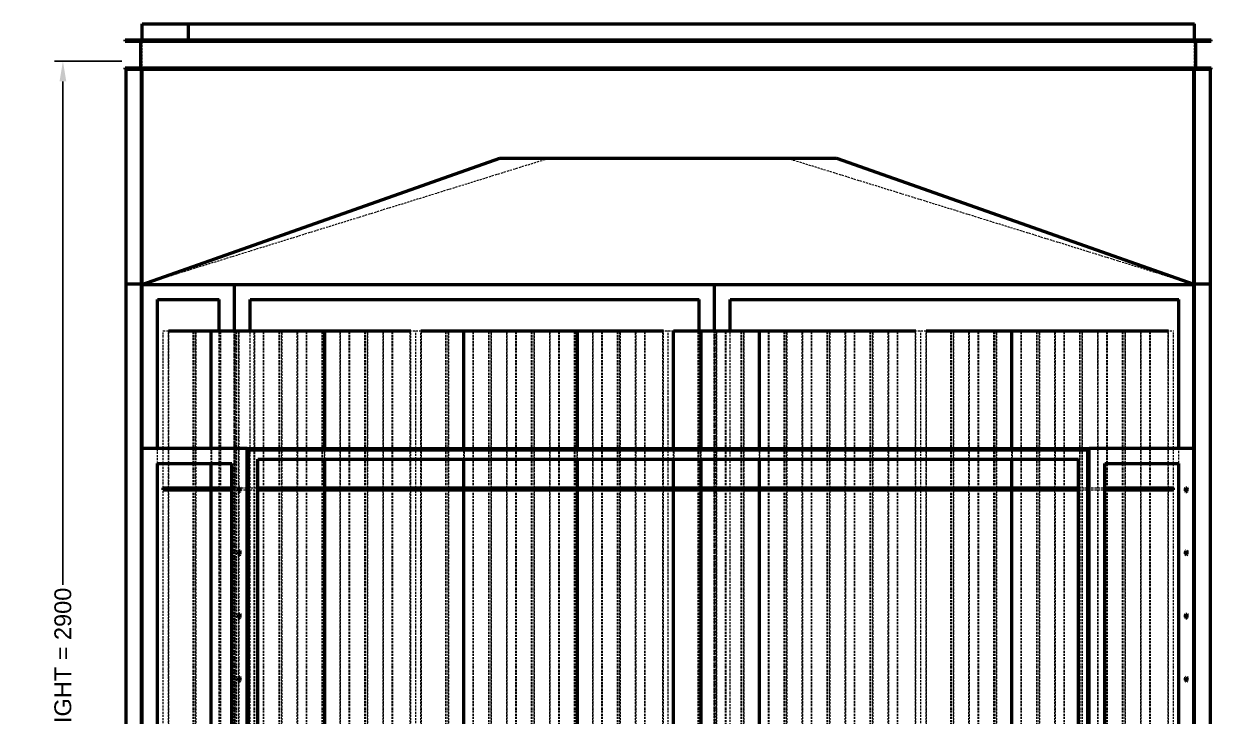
# Model space of a CAD drawing. Header units: millimetres. Extents: x 909 to 14018, y 345 to 10005.
# Drawn here: x 909 to 3730, y 8233 to 9878 of the extents above; entities that cross this region are included whole.
import ezdxf

# ---------------------------------------------------------------- set-up
doc = ezdxf.new("R2010")
doc.units = ezdxf.units.MM
doc.linetypes.add('Hidden', pattern=[15, 5, -3, 5, -2])
for name, color, linetype, lineweight in [('Default', 7, 'Continuous', 50), ('Edges', 7, 'Hidden', 15), ('HiddenEdges', 2, 'Hidden', 15), ('HiddenSilhouettes', 2, 'Hidden', 15), ('HiddenWires', 7, 'Hidden', 15), ('Silhouettes', 7, 'Continuous', 50), ('Wires', 7, 'Hidden', 15)]:
    doc.layers.add(name, color=color, linetype=linetype, lineweight=lineweight)
doc.layers.add('Dimension', color=7, linetype='Continuous', lineweight=50, true_color=0x6495ed)
doc.styles.add('Default', font='arial.ttf')
doc.dimstyles.get("Standard").update_dxf_attribs({"dimtxt": 0.18, "dimasz": 0.18, "dimexe": 0.18, "dimexo": 0.0625, "dimgap": 0.09, "dimtad": 0, "dimtih": 1, "dimtoh": 1, "dimdec": 4, "dimzin": 0, "dimdsep": 46, "dimtxsty": 'Standard', "dimcen": 0.09, "dimadec": 0, "dimazin": 0, "dimtfac": 1, "dimtdec": 4, "dimtofl": 0, "dimtmove": 0, "dimatfit": 3, "dimfxl": 1, "dimtolj": 1, "dimtzin": 0, "dimarcsym": 0})

# ---------------------------------------------------------------- blocks, each defined once
blk = doc.blocks.new('Left')
at = {"layer": 'Edges'}
blk.add_lwpolyline([(282.8, 1219.8), (1248.8, 920.2)], dxfattribs=at)
for points in [[(-1250, 919.8, 0), (-282.8, 1219.8, 0)], [(-1187.5, 531, 0), (-1187.5, 809.8, 0)], [(-1121.5, 531, 0), (-1121.5, 809.8, 0)], [(-1019.5, 531, 0), (-1019.5, 809.8, 0)], [(-983.5, 529.8, 0), (-983.5, 809.8, 0)], [(-917.5, 529.8, 0), (-917.5, 809.8, 0)], [(-881.5, 529.8, 0), (-881.5, 809.8, 0)], [(-779.5, 529.8, 0), (-779.5, 809.8, 0)], [(-713.5, 529.8, 0), (-713.5, 809.8, 0)], [(-677.5, 529.8, 0), (-677.5, 809.8, 0)], [(-611.5, 529.8, 0), (-611.5, 809.8, 0)], [(-587.5, 529.8, 0), (-587.5, 809.8, 0)], [(-521.5, 529.8, 0), (-521.5, 809.8, 0)], [(-419.5, 529.8, 0), (-419.5, 809.8, 0)], [(-383.5, 529.8, 0), (-383.5, 809.8, 0)], [(-317.5, 529.8, 0), (-317.5, 809.8, 0)], [(-281.5, 529.8, 0), (-281.5, 809.8, 0)], [(-179.5, 529.8, 0), (-179.5, 809.8, 0)], [(-113.5, 529.8, 0), (-113.5, 809.8, 0)], [(-77.5, 529.8, 0), (-77.5, 809.8, 0)], [(-11.5, 529.8, 0), (-11.5, 809.8, 0)], [(114.5, 529.8, 0), (114.5, 809.8, 0)], [(180.5, 529.8, 0), (180.5, 809.8, 0)], [(282.5, 529.8, 0), (282.5, 809.8, 0)], [(318.5, 529.8, 0), (318.5, 809.8, 0)], [(384.5, 529.8, 0), (384.5, 809.8, 0)], [(420.5, 529.8, 0), (420.5, 809.8, 0)], [(486.5, 529.8, 0), (486.5, 809.8, 0)], [(522.5, 529.8, 0), (522.5, 809.8, 0)], [(588.5, 529.8, 0), (588.5, 809.8, 0)], [(612.5, 529.8, 0), (612.5, 809.8, 0)], [(678.5, 529.8, 0), (678.5, 809.8, 0)], [(714.5, 529.8, 0), (714.5, 809.8, 0)], [(780.5, 529.8, 0), (780.5, 809.8, 0)], [(882.5, 529.8, 0), (882.5, 809.8, 0)], [(918.5, 529.8, 0), (918.5, 809.8, 0)], [(984.5, 529.8, 0), (984.5, 809.8, 0)], [(1020.5, 531, 0), (1020.5, 809.8, 0)], [(1086.5, 531, 0), (1086.5, 809.8, 0)], [(1122.5, 531, 0), (1122.5, 809.8, 0)], [(1188.5, 531, 0), (1188.5, 809.8, 0)], [(-1187.5, 436.8, 0), (-1187.5, 494.2, 0)], [(-1121.5, 436.8, 0), (-1121.5, 494.2, 0)], [(-917.5, 436.8, 0), (-917.5, 504.8, 0)], [(-881.5, 436.8, 0), (-881.5, 504.8, 0)], [(-779.5, 436.8, 0), (-779.5, 504.8, 0)], [(-713.5, 436.8, 0), (-713.5, 504.8, 0)], [(-677.5, 436.8, 0), (-677.5, 504.8, 0)], [(-611.5, 436.8, 0), (-611.5, 504.8, 0)], [(-587.5, 436.8, 0), (-587.5, 504.8, 0)], [(-521.5, 436.8, 0), (-521.5, 504.8, 0)], [(-419.5, 436.8, 0), (-419.5, 504.8, 0)], [(-383.5, 436.8, 0), (-383.5, 504.8, 0)], [(-317.5, 436.8, 0), (-317.5, 504.8, 0)], [(-281.5, 436.8, 0), (-281.5, 504.8, 0)], [(-179.5, 436.8, 0), (-179.5, 504.8, 0)], [(-113.5, 436.8, 0), (-113.5, 504.8, 0)], [(-77.5, 436.8, 0), (-77.5, 504.8, 0)], [(-11.5, 436.8, 0), (-11.5, 504.8, 0)], [(114.5, 436.8, 0), (114.5, 504.8, 0)], [(180.5, 436.8, 0), (180.5, 504.8, 0)], [(282.5, 436.8, 0), (282.5, 504.8, 0)], [(318.5, 436.8, 0), (318.5, 504.8, 0)], [(384.5, 436.8, 0), (384.5, 504.8, 0)], [(420.5, 436.8, 0), (420.5, 504.8, 0)], [(486.5, 436.8, 0), (486.5, 504.8, 0)], [(522.5, 436.8, 0), (522.5, 504.8, 0)], [(588.5, 436.8, 0), (588.5, 504.8, 0)], [(612.5, 436.8, 0), (612.5, 504.8, 0)], [(678.5, 436.8, 0), (678.5, 504.8, 0)], [(714.5, 436.8, 0), (714.5, 504.8, 0)], [(780.5, 436.8, 0), (780.5, 504.8, 0)], [(882.5, 436.8, 0), (882.5, 504.8, 0)], [(918.5, 436.8, 0), (918.5, 504.8, 0)], [(1086.5, 436.8, 0), (1086.5, 494.2, 0)], [(1122.5, 436.8, 0), (1122.5, 494.2, 0)], [(1188.5, 436.8, 0), (1188.5, 494.2, 0)], [(-1187.5, -175.2, 0), (-1187.5, 431.8, 0)], [(-1121.5, -175.2, 0), (-1121.5, 431.8, 0)], [(-1019.5, 427.9, 0), (-1019.5, 431.8, 0)], [(-917.5, -175.2, 0), (-917.5, 431.8, 0)], [(-881.5, -175.2, 0), (-881.5, 431.8, 0)], [(-779.5, -175.2, 0), (-779.5, 431.8, 0)], [(-713.5, -175.2, 0), (-713.5, 431.8, 0)], [(-677.5, -175.2, 0), (-677.5, 431.8, 0)], [(-611.5, -175.2, 0), (-611.5, 431.8, 0)], [(-587.5, -175.2, 0), (-587.5, 431.8, 0)], [(-521.5, -175.2, 0), (-521.5, 431.8, 0)], [(-419.5, -175.2, 0), (-419.5, 431.8, 0)], [(-383.5, -175.2, 0), (-383.5, 431.8, 0)], [(-317.5, -175.2, 0), (-317.5, 431.8, 0)], [(-281.5, -175.2, 0), (-281.5, 431.8, 0)], [(-179.5, -175.2, 0), (-179.5, 431.8, 0)], [(-113.5, -175.2, 0), (-113.5, 431.8, 0)], [(-77.5, -175.2, 0), (-77.5, 431.8, 0)], [(-11.5, -175.2, 0), (-11.5, 431.8, 0)], [(114.5, -175.2, 0), (114.5, 431.8, 0)], [(180.5, -175.2, 0), (180.5, 431.8, 0)], [(282.5, -175.2, 0), (282.5, 431.8, 0)], [(318.5, -175.2, 0), (318.5, 431.8, 0)], [(384.5, -175.2, 0), (384.5, 431.8, 0)], [(420.5, -175.2, 0), (420.5, 431.8, 0)], [(486.5, -175.2, 0), (486.5, 431.8, 0)], [(522.5, -175.2, 0), (522.5, 431.8, 0)], [(588.5, -175.2, 0), (588.5, 431.8, 0)], [(612.5, -175.2, 0), (612.5, 431.8, 0)], [(678.5, -175.2, 0), (678.5, 431.8, 0)], [(714.5, -175.2, 0), (714.5, 431.8, 0)], [(780.5, -175.2, 0), (780.5, 431.8, 0)], [(882.5, -175.2, 0), (882.5, 431.8, 0)], [(918.5, -175.2, 0), (918.5, 431.8, 0)], [(1086.5, -175.2, 0), (1086.5, 431.8, 0)], [(1122.5, -175.2, 0), (1122.5, 431.8, 0)], [(1188.5, -175.2, 0), (1188.5, 431.8, 0)], [(-1019.5, 277.9, 0), (-1019.5, 286.7, 0)], [(-1019.5, 127.9, 0), (-1019.5, 136.7, 0)], [(-1019.5, -22.1, 0), (-1019.5, -13.3, 0)]]:
    blk.add_polyline3d(points, dxfattribs=at)
for points in [[(-1128.5, 809.8, 0)], [(-1127.3, 809.8, 0)], [(-1122.7, 809.8, 0)], [(-1063.7, 809.8, 0)], [(-1062.5, 809.8, 0)], [(-1026.5, 809.8, 0)], [(-1025.3, 809.8, 0)], [(-961.7, 809.8, 0)], [(-960.5, 809.8, 0)], [(-924.5, 809.8, 0)], [(-859.7, 809.8, 0)], [(-858.5, 809.8, 0)], [(-822.5, 809.8, 0)], [(-821.3, 809.8, 0)], [(-757.7, 809.8, 0)], [(-756.5, 809.8, 0)], [(-719.3, 809.8, 0)], [(-655.7, 809.8, 0)], [(-654.5, 809.8, 0)], [(-528.5, 809.8, 0)], [(-527.3, 809.8, 0)], [(-522.7, 809.8, 0)], [(-462.5, 809.8, 0)], [(-426.5, 809.8, 0)], [(-425.3, 809.8, 0)], [(-361.7, 809.8, 0)], [(-324.5, 809.8, 0)], [(-259.7, 809.8, 0)], [(-258.5, 809.8, 0)], [(-222.5, 809.8, 0)], [(-221.3, 809.8, 0)], [(-157.7, 809.8, 0)], [(-156.5, 809.8, 0)], [(-119.3, 809.8, 0)], [(-55.7, 809.8, 0)], [(-54.5, 809.8, 0)], [(72.7, 809.8, 0)], [(136.3, 809.8, 0)], [(137.5, 809.8, 0)], [(173.5, 809.8, 0)], [(174.7, 809.8, 0)], [(238.3, 809.8, 0)], [(239.5, 809.8, 0)], [(275.5, 809.8, 0)], [(276.7, 809.8, 0)], [(340.3, 809.8, 0)], [(377.5, 809.8, 0)], [(442.3, 809.8, 0)], [(443.5, 809.8, 0)], [(479.5, 809.8, 0)], [(480.7, 809.8, 0)], [(544.3, 809.8, 0)], [(545.5, 809.8, 0)], [(587.3, 809.8, 0)], [(613.7, 809.8, 0)], [(672.7, 809.8, 0)], [(736.3, 809.8, 0)], [(737.5, 809.8, 0)], [(774.7, 809.8, 0)], [(838.3, 809.8, 0)], [(839.5, 809.8, 0)], [(875.5, 809.8, 0)], [(876.7, 809.8, 0)], [(940.3, 809.8, 0)], [(977.5, 809.8, 0)], [(1042.3, 809.8, 0)], [(1043.5, 809.8, 0)], [(1079.5, 809.8, 0)], [(1080.7, 809.8, 0)], [(1144.3, 809.8, 0)], [(1145.5, 809.8, 0)]]:
    blk.add_polyline3d(points, close=True, dxfattribs=at)
at = {"layer": 'HiddenEdges'}
blk.add_lwpolyline([(1248.8, 920.2), (1250, 919.8)], dxfattribs=at)
for points in [[(-1141.2, 1537.8, 0), (-1248.8, 1537.8, 0)], [(-1248.8, 1501, 0), (-1248.8, 1537.8, 0)], [(-1235, 1537.8, 0), (-1235, 1539, 0)], [(-1155, 1537.8, 0), (-1155, 1539, 0)], [(-1141.2, 1501, 0), (-1141.2, 1537.8, 0)], [(-1138.8, 1501, 0), (-1138.8, 1537.8, 0)], [(1248.8, 1537.8, 0), (-1138.8, 1537.8, 0)], [(-1125, 1537.8, 0), (-1125, 1539, 0)], [(1235, 1537.8, 0), (1235, 1539, 0)], [(1248.8, 1501, 0), (1248.8, 1537.8, 0)], [(-1250, 1431, 0), (-1250, 1501, 0)], [(1250, 1431, 0), (1250, 1501, 0)], [(-1286.8, 1416, 0), (-1288, 1416, 0)], [(-1250, 1429.8, 0), (-1286.8, 1429.8, 0)], [(-1286.8, 922.2, 0), (-1286.8, 1429.8, 0)], [(1286.8, 1429.8, 0), (1250, 1429.8, 0)], [(1286.8, 922.2, 0), (1286.8, 1429.8, 0)], [(1288, 1416, 0), (1286.8, 1416, 0)], [(-1286.8, 936, 0), (-1288, 936, 0)], [(1288, 936, 0), (1286.8, 936, 0)], [(-1286.8, 906, 0), (-1288, 906, 0)], [(-1250, 922.2, 0), (-1286.8, 922.2, 0)], [(-1286.8, -1467.8, 0), (-1286.8, 919.8, 0)], [(-1250, 919.8, 0), (-1286.8, 919.8, 0)], [(-1248.8, -1467.8, 0), (-1248.8, 919.8, 0)], [(-1031.2, -1467.8, 0), (-1031.2, 919.8, 0)], [(-1028.8, -1467.8, 0), (-1028.8, 919.8, 0)], [(108.8, -1467.8, 0), (108.8, 919.8, 0)], [(111.2, -1467.8, 0), (111.2, 919.8, 0)], [(1286.8, 922.2, 0), (1250, 922.2, 0)], [(1286.8, 919.8, 0), (1250, 919.8, 0)], [(1286.8, -1467.8, 0), (1286.8, 919.8, 0)], [(1288, 906, 0), (1286.8, 906, 0)], [(-1128.5, -330.2, 0), (-1128.5, 809.8, 0)], [(-1127.3, -330.2, 0), (-1127.3, 809.8, 0)], [(-1122.7, -330.2, 0), (-1122.7, 809.8, 0)], [(-1063.7, -330.2, 0), (-1063.7, 809.8, 0)], [(-1062.5, -330.2, 0), (-1062.5, 809.8, 0)], [(-1026.5, -330.2, 0), (-1026.5, 809.8, 0)], [(-1025.3, -330.2, 0), (-1025.3, 809.8, 0)], [(-961.7, -330.2, 0), (-961.7, 809.8, 0)], [(-960.5, -330.2, 0), (-960.5, 809.8, 0)], [(-924.5, -330.2, 0), (-924.5, 809.8, 0)], [(-859.7, -330.2, 0), (-859.7, 809.8, 0)], [(-858.5, -330.2, 0), (-858.5, 809.8, 0)], [(-822.5, -330.2, 0), (-822.5, 809.8, 0)], [(-821.3, -330.2, 0), (-821.3, 809.8, 0)], [(-757.7, -330.2, 0), (-757.7, 809.8, 0)], [(-756.5, -330.2, 0), (-756.5, 809.8, 0)], [(-719.3, -330.2, 0), (-719.3, 809.8, 0)], [(-655.7, -330.2, 0), (-655.7, 809.8, 0)], [(-654.5, -330.2, 0), (-654.5, 809.8, 0)], [(-528.5, -330.2, 0), (-528.5, 809.8, 0)], [(-527.3, -330.2, 0), (-527.3, 809.8, 0)], [(-522.7, -330.2, 0), (-522.7, 809.8, 0)], [(-462.5, -330.2, 0), (-462.5, 809.8, 0)], [(-426.5, -330.2, 0), (-426.5, 809.8, 0)], [(-425.3, -330.2, 0), (-425.3, 809.8, 0)], [(-361.7, -330.2, 0), (-361.7, 809.8, 0)], [(-324.5, -330.2, 0), (-324.5, 809.8, 0)], [(-259.7, -330.2, 0), (-259.7, 809.8, 0)], [(-258.5, -330.2, 0), (-258.5, 809.8, 0)], [(-222.5, -330.2, 0), (-222.5, 809.8, 0)], [(-221.3, -330.2, 0), (-221.3, 809.8, 0)], [(-157.7, -330.2, 0), (-157.7, 809.8, 0)], [(-156.5, -330.2, 0), (-156.5, 809.8, 0)], [(-119.3, -330.2, 0), (-119.3, 809.8, 0)], [(-55.7, -330.2, 0), (-55.7, 809.8, 0)], [(-54.5, -330.2, 0), (-54.5, 809.8, 0)], [(72.7, -330.2, 0), (72.7, 809.8, 0)], [(136.3, -330.2, 0), (136.3, 809.8, 0)], [(137.5, -330.2, 0), (137.5, 809.8, 0)], [(173.5, -330.2, 0), (173.5, 809.8, 0)], [(174.7, -330.2, 0), (174.7, 809.8, 0)], [(238.3, -330.2, 0), (238.3, 809.8, 0)], [(239.5, -330.2, 0), (239.5, 809.8, 0)], [(275.5, -330.2, 0), (275.5, 809.8, 0)], [(276.7, -330.2, 0), (276.7, 809.8, 0)], [(340.3, -330.2, 0), (340.3, 809.8, 0)], [(377.5, -330.2, 0), (377.5, 809.8, 0)], [(442.3, -330.2, 0), (442.3, 809.8, 0)], [(443.5, -330.2, 0), (443.5, 809.8, 0)], [(479.5, -330.2, 0), (479.5, 809.8, 0)], [(480.7, -330.2, 0), (480.7, 809.8, 0)], [(544.3, -330.2, 0), (544.3, 809.8, 0)], [(545.5, -330.2, 0), (545.5, 809.8, 0)], [(587.3, -330.2, 0), (587.3, 809.8, 0)], [(613.7, -330.2, 0), (613.7, 809.8, 0)], [(672.7, -330.2, 0), (672.7, 809.8, 0)], [(736.3, -330.2, 0), (736.3, 809.8, 0)], [(737.5, -330.2, 0), (737.5, 809.8, 0)], [(774.7, -330.2, 0), (774.7, 809.8, 0)], [(838.3, -330.2, 0), (838.3, 809.8, 0)], [(839.5, -330.2, 0), (839.5, 809.8, 0)], [(875.5, -330.2, 0), (875.5, 809.8, 0)], [(876.7, -330.2, 0), (876.7, 809.8, 0)], [(940.3, -330.2, 0), (940.3, 809.8, 0)], [(977.5, -330.2, 0), (977.5, 809.8, 0)], [(1042.3, -330.2, 0), (1042.3, 809.8, 0)], [(1043.5, -330.2, 0), (1043.5, 809.8, 0)], [(1079.5, -330.2, 0), (1079.5, 809.8, 0)], [(1080.7, -330.2, 0), (1080.7, 809.8, 0)], [(1144.3, -330.2, 0), (1144.3, 809.8, 0)], [(1145.5, -330.2, 0), (1145.5, 809.8, 0)], [(-1001.2, 529.8, 0), (-1248.8, 529.8, 0)], [(-1248.8, -1467.8, 0), (-1248.8, 529.8, 0)], [(-1187.5, 494.2, 0), (-1187.5, 531, 0)], [(-1121.5, 494.2, 0), (-1121.5, 531, 0)], [(-1019.5, 431.8, 0), (-1019.5, 531, 0)], [(-1001.2, -1467.8, 0), (-1001.2, 529.8, 0)], [(-983.5, -330.2, 0), (-983.5, 529.8, 0)], [(-917.5, 504.8, 0), (-917.5, 529.8, 0)], [(-881.5, 504.8, 0), (-881.5, 529.8, 0)], [(-779.5, 504.8, 0), (-779.5, 529.8, 0)], [(-713.5, 504.8, 0), (-713.5, 529.8, 0)], [(-677.5, 504.8, 0), (-677.5, 529.8, 0)], [(-611.5, 504.8, 0), (-611.5, 529.8, 0)], [(-587.5, 504.8, 0), (-587.5, 529.8, 0)], [(-521.5, 504.8, 0), (-521.5, 529.8, 0)], [(-419.5, 504.8, 0), (-419.5, 529.8, 0)], [(-383.5, 504.8, 0), (-383.5, 529.8, 0)], [(-317.5, 504.8, 0), (-317.5, 529.8, 0)], [(-281.5, 504.8, 0), (-281.5, 529.8, 0)], [(-179.5, 504.8, 0), (-179.5, 529.8, 0)], [(-113.5, 504.8, 0), (-113.5, 529.8, 0)], [(-77.5, 504.8, 0), (-77.5, 529.8, 0)], [(-11.5, 504.8, 0), (-11.5, 529.8, 0)], [(114.5, 504.8, 0), (114.5, 529.8, 0)], [(180.5, 504.8, 0), (180.5, 529.8, 0)], [(282.5, 504.8, 0), (282.5, 529.8, 0)], [(318.5, 504.8, 0), (318.5, 529.8, 0)], [(384.5, 504.8, 0), (384.5, 529.8, 0)], [(420.5, 504.8, 0), (420.5, 529.8, 0)], [(486.5, 504.8, 0), (486.5, 529.8, 0)], [(522.5, 504.8, 0), (522.5, 529.8, 0)], [(588.5, 504.8, 0), (588.5, 529.8, 0)], [(612.5, 504.8, 0), (612.5, 529.8, 0)], [(678.5, 504.8, 0), (678.5, 529.8, 0)], [(714.5, 504.8, 0), (714.5, 529.8, 0)], [(780.5, 504.8, 0), (780.5, 529.8, 0)], [(882.5, 504.8, 0), (882.5, 529.8, 0)], [(918.5, 504.8, 0), (918.5, 529.8, 0)], [(984.5, -330.2, 0), (984.5, 529.8, 0)], [(1248.8, 529.8, 0), (1001.2, 529.8, 0)], [(1001.2, -1467.8, 0), (1001.2, 529.8, 0)], [(1020.5, -330.2, 0), (1020.5, 531, 0)], [(1086.5, 494.2, 0), (1086.5, 531, 0)], [(1122.5, 494.2, 0), (1122.5, 531, 0)], [(1188.5, 494.2, 0), (1188.5, 531, 0)], [(-1187.5, 431.8, 0), (-1187.5, 436.8, 0)], [(-1121.5, 431.8, 0), (-1121.5, 436.8, 0)], [(-1019.5, 286.7, 0), (-1019.5, 427.9, 0)], [(-917.5, 431.8, 0), (-917.5, 436.8, 0)], [(-881.5, 431.8, 0), (-881.5, 436.8, 0)], [(-779.5, 431.8, 0), (-779.5, 436.8, 0)], [(-713.5, 431.8, 0), (-713.5, 436.8, 0)], [(-677.5, 431.8, 0), (-677.5, 436.8, 0)], [(-611.5, 431.8, 0), (-611.5, 436.8, 0)], [(-587.5, 431.8, 0), (-587.5, 436.8, 0)], [(-521.5, 431.8, 0), (-521.5, 436.8, 0)], [(-419.5, 431.8, 0), (-419.5, 436.8, 0)], [(-383.5, 431.8, 0), (-383.5, 436.8, 0)], [(-317.5, 431.8, 0), (-317.5, 436.8, 0)], [(-281.5, 431.8, 0), (-281.5, 436.8, 0)], [(-179.5, 431.8, 0), (-179.5, 436.8, 0)], [(-113.5, 431.8, 0), (-113.5, 436.8, 0)], [(-77.5, 431.8, 0), (-77.5, 436.8, 0)], [(-11.5, 431.8, 0), (-11.5, 436.8, 0)], [(114.5, 431.8, 0), (114.5, 436.8, 0)], [(180.5, 431.8, 0), (180.5, 436.8, 0)], [(282.5, 431.8, 0), (282.5, 436.8, 0)], [(318.5, 431.8, 0), (318.5, 436.8, 0)], [(384.5, 431.8, 0), (384.5, 436.8, 0)], [(420.5, 431.8, 0), (420.5, 436.8, 0)], [(486.5, 431.8, 0), (486.5, 436.8, 0)], [(522.5, 431.8, 0), (522.5, 436.8, 0)], [(588.5, 431.8, 0), (588.5, 436.8, 0)], [(612.5, 431.8, 0), (612.5, 436.8, 0)], [(678.5, 431.8, 0), (678.5, 436.8, 0)], [(714.5, 431.8, 0), (714.5, 436.8, 0)], [(780.5, 431.8, 0), (780.5, 436.8, 0)], [(882.5, 431.8, 0), (882.5, 436.8, 0)], [(918.5, 431.8, 0), (918.5, 436.8, 0)], [(1086.5, 431.8, 0), (1086.5, 436.8, 0)], [(1122.5, 431.8, 0), (1122.5, 436.8, 0)], [(1188.5, 431.8, 0), (1188.5, 436.8, 0)], [(-1019.5, 136.7, 0), (-1019.5, 277.9, 0)], [(-1019.5, -13.3, 0), (-1019.5, 127.9, 0)], [(-1019.5, -163.3, 0), (-1019.5, -22.1, 0)]]:
    blk.add_polyline3d(points, dxfattribs=at)
at = {"layer": 'HiddenSilhouettes'}
for points in [[(1248.8, 920.2), (1250, 919.8)], [(110, -1469), (110, 809.8)]]:
    blk.add_lwpolyline(points, dxfattribs=at)
for points in [[(-1253, 1498, 0)], [(1253, 1498, 0)]]:
    blk.add_polyline3d(points, close=True, dxfattribs=at)
for points in [[(-1288, 1431, 0), (-1288, 1431, 0)], [(-1250, 1431, 0), (-1250, 1431, 0)], [(1250, 1431, 0), (1250, 1431, 0)], [(1288, 1431, 0), (1288, 1431, 0)], [(-1246.6, 921, 0), (-1030, 921, 0)], [(-1030, 921, 0), (110, 921, 0)], [(-1030, 919.8, 0), (-1030, 921, 0)], [(110, 921, 0), (1246.6, 921, 0)], [(110, 919.8, 0), (110, 921, 0)], [(1248.8, 921, 0), (1250, 921, 0)], [(1248.8, 919.8, 0), (1250, 919.8, 0)], [(-1186.3, -330.2, 0), (-1186.3, 809.8, 0)], [(-1084.3, -330.2, 0), (-1084.3, 809.8, 0)], [(-1066.8, -1432.2, 0), (-1066.8, 809.8, 0)], [(-1030, -1469, 0), (-1030, 809.8, 0)], [(-1020.7, -330.2, 0), (-1020.7, 809.8, 0)], [(-993.2, -1432.2, 0), (-993.2, 809.8, 0)], [(-982.3, -330.2, 0), (-982.3, 809.8, 0)], [(-923.3, -330.2, 0), (-923.3, 809.8, 0)], [(-918.7, -330.2, 0), (-918.7, 809.8, 0)], [(-880.3, -330.2, 0), (-880.3, 809.8, 0)], [(-816.7, -330.2, 0), (-816.7, 809.8, 0)], [(-778.3, -330.2, 0), (-778.3, 809.8, 0)], [(-720.5, -330.2, 0), (-720.5, 809.8, 0)], [(-714.7, -330.2, 0), (-714.7, 809.8, 0)], [(-676.3, -330.2, 0), (-676.3, 809.8, 0)], [(-612.7, -330.2, 0), (-612.7, 809.8, 0)], [(-586.3, -330.2, 0), (-586.3, 809.8, 0)], [(-484.3, -330.2, 0), (-484.3, 809.8, 0)], [(-463.7, -330.2, 0), (-463.7, 809.8, 0)], [(-420.7, -330.2, 0), (-420.7, 809.8, 0)], [(-382.3, -330.2, 0), (-382.3, 809.8, 0)], [(-360.5, -330.2, 0), (-360.5, 809.8, 0)], [(-323.3, -330.2, 0), (-323.3, 809.8, 0)], [(-318.7, -330.2, 0), (-318.7, 809.8, 0)], [(-280.3, -330.2, 0), (-280.3, 809.8, 0)], [(-216.7, -330.2, 0), (-216.7, 809.8, 0)], [(-178.3, -330.2, 0), (-178.3, 809.8, 0)], [(-120.5, -330.2, 0), (-120.5, 809.8, 0)], [(-114.7, -330.2, 0), (-114.7, 809.8, 0)], [(-76.3, -330.2, 0), (-76.3, 809.8, 0)], [(-12.7, -330.2, 0), (-12.7, 809.8, 0)], [(13.7, -330.2, 0), (13.7, 809.8, 0)], [(71.5, -330.2, 0), (71.5, 809.8, 0)], [(73.2, -1432.2, 0), (73.2, 809.8, 0)], [(77.3, -330.2, 0), (77.3, 809.8, 0)], [(115.7, -330.2, 0), (115.7, 809.8, 0)], [(146.8, -1432.2, 0), (146.8, 809.8, 0)], [(179.3, -330.2, 0), (179.3, 809.8, 0)], [(217.7, -330.2, 0), (217.7, 809.8, 0)], [(281.3, -330.2, 0), (281.3, 809.8, 0)], [(319.7, -330.2, 0), (319.7, 809.8, 0)], [(341.5, -330.2, 0), (341.5, 809.8, 0)], [(378.7, -330.2, 0), (378.7, 809.8, 0)], [(383.3, -330.2, 0), (383.3, 809.8, 0)], [(421.7, -330.2, 0), (421.7, 809.8, 0)], [(485.3, -330.2, 0), (485.3, 809.8, 0)], [(523.7, -330.2, 0), (523.7, 809.8, 0)], [(671.5, -330.2, 0), (671.5, 809.8, 0)], [(677.3, -330.2, 0), (677.3, 809.8, 0)], [(715.7, -330.2, 0), (715.7, 809.8, 0)], [(773.5, -330.2, 0), (773.5, 809.8, 0)], [(779.3, -330.2, 0), (779.3, 809.8, 0)], [(817.7, -330.2, 0), (817.7, 809.8, 0)], [(881.3, -330.2, 0), (881.3, 809.8, 0)], [(919.7, -330.2, 0), (919.7, 809.8, 0)], [(941.5, -330.2, 0), (941.5, 809.8, 0)], [(978.7, -330.2, 0), (978.7, 809.8, 0)], [(983.3, -330.2, 0), (983.3, 809.8, 0)], [(1021.7, -330.2, 0), (1021.7, 809.8, 0)], [(1085.3, -330.2, 0), (1085.3, 809.8, 0)], [(1123.7, -330.2, 0), (1123.7, 809.8, 0)], [(1187.3, -330.2, 0), (1187.3, 809.8, 0)], [(-1213.2, 494.2, 0), (-1213.2, 531, 0)], [(-1085.5, 494.2, 0), (-1085.5, 531, 0)], [(-1000, 480.9, 0), (-1000, 529.8, 0)], [(-815.5, 504.8, 0), (-815.5, 529.8, 0)], [(-485.5, 504.8, 0), (-485.5, 529.8, 0)], [(-215.5, 504.8, 0), (-215.5, 529.8, 0)], [(12.5, 504.8, 0), (12.5, 529.8, 0)], [(78.5, 504.8, 0), (78.5, 529.8, 0)], [(216.5, 504.8, 0), (216.5, 529.8, 0)], [(816.5, 504.8, 0), (816.5, 529.8, 0)], [(1213.2, 480.9, 0), (1213.2, 531, 0)], [(-1085.5, 431.8, 0), (-1085.5, 436.8, 0)], [(-1036.8, 436.8, 0), (-975, 436.8, 0)], [(-1036.8, 431.8, 0), (-1021, 431.8, 0)], [(-1017, 431.8, 0), (-975, 431.8, 0)], [(-815.5, 431.8, 0), (-815.5, 436.8, 0)], [(-485.5, 431.8, 0), (-485.5, 436.8, 0)], [(-215.5, 431.8, 0), (-215.5, 436.8, 0)], [(12.5, 431.8, 0), (12.5, 436.8, 0)], [(78.5, 431.8, 0), (78.5, 436.8, 0)], [(216.5, 431.8, 0), (216.5, 436.8, 0)], [(816.5, 431.8, 0), (816.5, 436.8, 0)], [(975, 436.8, 0), (1036.8, 436.8, 0)], [(975, 431.8, 0), (1036.8, 431.8, 0)]]:
    blk.add_polyline3d(points, dxfattribs=at)
at = {"layer": 'HiddenWires'}
for points in [[(-1200, 494.2, 0), (-1200, 531, 0)], [(-600, 504.8, 0), (-600, 529.8, 0)], [(0, 504.8, 0), (0, 529.8, 0)], [(600, 504.8, 0), (600, 529.8, 0)], [(1200, 494.2, 0), (1200, 531, 0)], [(-1200, 431.8, 0), (-1200, 436.8, 0)], [(-600, 431.8, 0), (-600, 436.8, 0)], [(600, 431.8, 0), (600, 436.8, 0)]]:
    blk.add_polyline3d(points, dxfattribs=at)
at = {"layer": 'Silhouettes'}
for points in [[(-1250, 919.8), (-400, 1219.8)], [(-1021, 434.8), (-1020.7, 435.8)], [(-1021, 429.8), (-1020.7, 428.8)], [(-1020.7, 435.8), (-1020, 436.5)], [(-1019, 436.8), (-1018, 436.5)], [(-1018, 428.1), (-1017.3, 428.8)], [(-1017.3, 435.8), (-1017, 434.8)], [(1229, 434.8), (1229.3, 435.8)], [(1229, 429.8), (1229.3, 428.8)], [(1229.3, 435.8), (1230, 436.5)], [(1229.3, 428.8), (1230, 428.1)], [(1230, 436.5), (1231, 436.8)], [(1230, 428.1), (1231, 427.8)], [(1231, 436.8), (1232, 436.5)], [(1232, 436.5), (1232.7, 435.8)], [(1232, 428.1), (1232.7, 428.8)], [(1232.7, 435.8), (1233, 434.8)], [(1232.7, 428.8), (1233, 429.8)], [(-1021, 284.8), (-1020.7, 285.8)], [(-1021, 279.8), (-1021, 284.8)], [(-1020.7, 285.8), (-1020, 286.5)], [(-1020, 286.5), (-1019, 286.8)], [(-1018, 286.5), (-1017.3, 285.8)], [(1229, 284.8), (1229.3, 285.8)], [(1229, 279.8), (1229, 284.8)], [(1229.3, 285.8), (1230, 286.5)], [(1232.7, 285.8), (1233, 284.8)], [(1233, 279.8), (1233, 284.8)], [(-1021, 279.8), (-1020.7, 278.8)], [(-1020.7, 278.8), (-1020, 278.1)], [(-1020, 278.1), (-1019, 277.8)], [(-1019, 277.8), (-1018, 278.1)], [(-1018, 278.1), (-1017.3, 278.8)], [(1229, 279.8), (1229.3, 278.8)], [(1229.3, 278.8), (1230, 278.1)], [(1230, 278.1), (1231, 277.8)], [(1231, 277.8), (1232, 278.1)], [(1232, 278.1), (1232.7, 278.8)], [(1232.7, 278.8), (1233, 279.8)], [(-1021, 134.8), (-1020.7, 135.8)], [(-1021, 129.8), (-1021, 134.8)], [(-1020.7, 135.8), (-1020, 136.5)], [(-1020, 128.1), (-1019, 127.8)], [(-1019, 136.8), (-1018, 136.5)], [(-1019, 127.8), (-1018, 128.1)], [(-1018, 128.1), (-1017.3, 128.8)], [(-1017.3, 135.8), (-1017, 134.8)], [(-1017.3, 128.8), (-1017, 129.8)], [(1229, 134.8), (1229.3, 135.8)], [(1229, 129.8), (1229, 134.8)], [(1229.3, 135.8), (1230, 136.5)], [(1229.3, 128.8), (1230, 128.1)], [(1230, 136.5), (1231, 136.8)], [(1231, 136.8), (1232, 136.5)], [(1231, 127.8), (1232, 128.1)], [(1232, 136.5), (1232.7, 135.8)], [(1232, 128.1), (1232.7, 128.8)], [(1232.7, 135.8), (1233, 134.8)], [(1232.7, 128.8), (1233, 129.8)], [(1233, 129.8), (1233, 134.8)], [(-1021, -15.2), (-1020.7, -14.2)], [(-1021, -20.2), (-1021, -15.2)], [(-1021, -20.2), (-1020.7, -21.2)], [(-1020.7, -14.2), (-1020, -13.5)], [(-1020, -21.9), (-1019, -22.2)], [(-1019, -13.2), (-1018, -13.5)], [(-1019, -22.2), (-1018, -21.9)], [(-1018, -21.9), (-1017.3, -21.2)], [(-1017.3, -21.2), (-1017, -20.2)], [(1229, -15.2), (1229.3, -14.2)], [(1229, -20.2), (1229, -15.2)], [(1229, -20.2), (1229.3, -21.2)], [(1229.3, -14.2), (1230, -13.5)], [(1229.3, -21.2), (1230, -21.9)], [(1230, -13.5), (1231, -13.2)], [(1230, -21.9), (1231, -22.2)], [(1231, -13.2), (1232, -13.5)], [(1231, -22.2), (1232, -21.9)], [(1232, -13.5), (1232.7, -14.2)], [(1232, -21.9), (1232.7, -21.2)], [(1232.7, -14.2), (1233, -15.2)], [(1232.7, -21.2), (1233, -20.2)], [(1233, -20.2), (1233, -15.2)]]:
    blk.add_lwpolyline(points, dxfattribs=at)
for points in [[(-1250, 1539, 0), (-1140, 1539, 0)], [(-1250, 1501, 0), (-1250, 1539, 0)], [(-1140, 1539, 0), (1250, 1539, 0)], [(-1140, 1501, 0), (-1140, 1539, 0)], [(1250, 1501, 0), (1250, 1539, 0)], [(-1290, 1501, 0), (1290, 1501, 0)], [(-1290, 1498, 0), (-1290, 1501, 0)], [(-1290, 1498, 0), (1290, 1498, 0)], [(-1253, 1434, 0), (-1253, 1498, 0)], [(1253, 1434, 0), (1253, 1498, 0)], [(1290, 1498, 0), (1290, 1501, 0)], [(-1290, 1431, 0), (-1290, 1434, 0)], [(-1290, 1434, 0), (1290, 1434, 0)], [(-1290, 1431, 0), (1290, 1431, 0)], [(-1288, 921, 0), (-1288, 1431, 0)], [(-1251.2, 1429.8, 0), (-1250, 1429.8, 0)], [(-1251.2, 919.8, 0), (-1251.2, 1429.8, 0)], [(-1250, 961.9, 0), (-1250, 1431, 0)], [(1248.8, 1429.8, 0), (1250, 1429.8, 0)], [(1248.8, 919.8, 0), (1248.8, 1429.8, 0)], [(1250, 961.9, 0), (1250, 1431, 0)], [(1288, 921, 0), (1288, 1431, 0)], [(1290, 1431, 0), (1290, 1434, 0)], [(-400, 1219.8, 0), (-282.8, 1219.8, 0)], [(-282.8, 1219.8, 0), (282.8, 1219.8, 0)], [(282.8, 1219.8, 0), (400, 1219.8, 0)], [(400, 1219.8, 0), (1248.8, 920.2, 0)], [(-1250, 919.8, 0), (-1250, 961.9, 0)], [(1250, 919.8, 0), (1250, 961.9, 0)], [(-1288, 921, 0), (-1250, 921, 0)], [(-1288, -1469, 0), (-1288, 921, 0)], [(-1251.2, 919.8, 0), (-1250, 919.8, 0)], [(-1251.2, -1470.2, 0), (-1251.2, 919.8, 0)], [(-1250, -1346.6, 0), (-1250, 921, 0)], [(-1250, 921, 0), (-1246.6, 921, 0)], [(-1250, 919.8, 0), (1248.8, 919.8, 0)], [(-1030, 809.8, 0), (-1030, 919.8, 0)], [(110, 809.8, 0), (110, 919.8, 0)], [(1246.6, 921, 0), (1248.8, 921, 0)], [(1248.8, -1470.2, 0), (1248.8, 919.8, 0)], [(1248.8, 919.8, 0), (1250, 919.8, 0)], [(1250, -1442.8, 0), (1250, 921, 0)], [(1250, 921, 0), (1288, 921, 0)], [(1288, -1469, 0), (1288, 921, 0)], [(-1213.2, 531, 0), (-1213.2, 884.2, 0)], [(-1213.2, 884.2, 0), (-1066.8, 884.2, 0)], [(-1066.8, 809.8, 0), (-1066.8, 884.2, 0)], [(-993.2, 884.2, 0), (73.2, 884.2, 0)], [(-993.2, 809.8, 0), (-993.2, 884.2, 0)], [(73.2, 809.8, 0), (73.2, 884.2, 0)], [(146.8, 884.2, 0), (1213.2, 884.2, 0)], [(146.8, 809.8, 0), (146.8, 884.2, 0)], [(1213.2, 531, 0), (1213.2, 884.2, 0)], [(-1187.5, 809.8, 0), (-1121.5, 809.8, 0)], [(-1128.5, 809.8, 0), (-1062.5, 809.8, 0)], [(-1127.3, 809.8, 0), (-1063.7, 809.8, 0)], [(-1085.5, 809.8, 0), (-1019.5, 809.8, 0)], [(-1085.5, 531, 0), (-1085.5, 809.8, 0)], [(-1026.5, 809.8, 0), (-967.5, 809.8, 0)], [(-1025.3, 809.8, 0), (-967.5, 809.8, 0)], [(-983.5, 809.8, 0), (-917.5, 809.8, 0)], [(-924.5, 809.8, 0), (-858.5, 809.8, 0)], [(-923.3, 809.8, 0), (-859.7, 809.8, 0)], [(-881.5, 809.8, 0), (-815.5, 809.8, 0)], [(-822.5, 809.8, 0), (-756.5, 809.8, 0)], [(-821.3, 809.8, 0), (-757.7, 809.8, 0)], [(-815.5, 529.8, 0), (-815.5, 809.8, 0)], [(-779.5, 809.8, 0), (-713.5, 809.8, 0)], [(-720.5, 809.8, 0), (-654.5, 809.8, 0)], [(-719.3, 809.8, 0), (-655.7, 809.8, 0)], [(-677.5, 809.8, 0), (-611.5, 809.8, 0)], [(-587.5, 809.8, 0), (-521.5, 809.8, 0)], [(-528.5, 809.8, 0), (-483.7, 809.8, 0)], [(-527.3, 809.8, 0), (-483.7, 809.8, 0)], [(-485.5, 809.8, 0), (-419.5, 809.8, 0)], [(-485.5, 529.8, 0), (-485.5, 809.8, 0)], [(-426.5, 809.8, 0), (-360.5, 809.8, 0)], [(-425.3, 809.8, 0), (-361.7, 809.8, 0)], [(-383.5, 809.8, 0), (-317.5, 809.8, 0)], [(-322.5, 809.8, 0), (-259.7, 809.8, 0)], [(-322.5, 809.8, 0), (-258.5, 809.8, 0)], [(-281.5, 809.8, 0), (-215.5, 809.8, 0)], [(-222.5, 809.8, 0), (-161.2, 809.8, 0)], [(-221.3, 809.8, 0), (-161.2, 809.8, 0)], [(-215.5, 529.8, 0), (-215.5, 809.8, 0)], [(-179.5, 809.8, 0), (-113.5, 809.8, 0)], [(-120.5, 809.8, 0), (-54.5, 809.8, 0)], [(-119.3, 809.8, 0), (-55.7, 809.8, 0)], [(-77.5, 809.8, 0), (-11.5, 809.8, 0)], [(12.5, 809.8, 0), (78.5, 809.8, 0)], [(12.5, 529.8, 0), (12.5, 809.8, 0)], [(71.5, 809.8, 0), (137.5, 809.8, 0)], [(72.7, 809.8, 0), (136.3, 809.8, 0)], [(78.5, 529.8, 0), (78.5, 809.8, 0)], [(114.5, 809.8, 0), (180.5, 809.8, 0)], [(173.5, 809.8, 0), (239.5, 809.8, 0)], [(174.7, 809.8, 0), (238.3, 809.8, 0)], [(216.5, 809.8, 0), (282.5, 809.8, 0)], [(216.5, 529.8, 0), (216.5, 809.8, 0)], [(275.5, 809.8, 0), (322.5, 809.8, 0)], [(276.7, 809.8, 0), (322.5, 809.8, 0)], [(318.5, 809.8, 0), (384.5, 809.8, 0)], [(377.5, 809.8, 0), (443.5, 809.8, 0)], [(378.7, 809.8, 0), (442.3, 809.8, 0)], [(420.5, 809.8, 0), (486.5, 809.8, 0)], [(483.8, 809.8, 0), (544.3, 809.8, 0)], [(483.8, 809.8, 0), (545.5, 809.8, 0)], [(522.5, 809.8, 0), (588.5, 809.8, 0)], [(612.5, 809.8, 0), (678.5, 809.8, 0)], [(671.5, 809.8, 0), (737.5, 809.8, 0)], [(672.7, 809.8, 0), (736.3, 809.8, 0)], [(714.5, 809.8, 0), (780.5, 809.8, 0)], [(773.5, 809.8, 0), (839.5, 809.8, 0)], [(774.7, 809.8, 0), (838.3, 809.8, 0)], [(816.5, 809.8, 0), (882.5, 809.8, 0)], [(816.5, 529.8, 0), (816.5, 809.8, 0)], [(875.5, 809.8, 0), (941.5, 809.8, 0)], [(876.7, 809.8, 0), (940.3, 809.8, 0)], [(918.5, 809.8, 0), (984.5, 809.8, 0)], [(977.5, 809.8, 0), (1043.5, 809.8, 0)], [(978.7, 809.8, 0), (1042.3, 809.8, 0)], [(1020.5, 809.8, 0), (1086.5, 809.8, 0)], [(1079.5, 809.8, 0), (1128.8, 809.8, 0)], [(1080.7, 809.8, 0), (1128.8, 809.8, 0)], [(1122.5, 809.8, 0), (1188.5, 809.8, 0)], [(-1250, 531, 0), (-1000, 531, 0)], [(-1000, 529.8, 0), (-1000, 531, 0)], [(-1000, 529.8, 0), (1000, 529.8, 0)], [(-1000, -1470.2, 0), (-1000, 529.8, 0)], [(-997, 526.8, 0), (997, 526.8, 0)], [(-997, -1467.2, 0), (-997, 526.8, 0)], [(997, -1467.2, 0), (997, 526.8, 0)], [(1000, 531, 0), (1250, 531, 0)], [(1000, 480.9, 0), (1000, 531, 0)], [(1000, -1470.2, 0), (1000, 529.8, 0)], [(-1213.2, 384.7, 0), (-1213.2, 494.2, 0)], [(-1213.2, -1432.2, 0), (-1213.2, 494.2, 0)], [(-1213.2, 494.2, 0), (-1036.8, 494.2, 0)], [(-1085.5, 436.8, 0), (-1085.5, 494.2, 0)], [(-1036.8, -1432.2, 0), (-1036.8, 494.2, 0)], [(-975, 504.8, 0), (975, 504.8, 0)], [(-975, -1445.2, 0), (-975, 504.8, 0)], [(-815.5, 436.8, 0), (-815.5, 504.8, 0)], [(-485.5, 436.8, 0), (-485.5, 504.8, 0)], [(-215.5, 436.8, 0), (-215.5, 504.8, 0)], [(12.5, 436.8, 0), (12.5, 504.8, 0)], [(78.5, 436.8, 0), (78.5, 504.8, 0)], [(216.5, 436.8, 0), (216.5, 504.8, 0)], [(816.5, 436.8, 0), (816.5, 504.8, 0)], [(975, -1445.2, 0), (975, 504.8, 0)], [(1036.8, 494.2, 0), (1213.2, 494.2, 0)], [(1036.8, -1432.2, 0), (1036.8, 494.2, 0)], [(1213.2, -1432.2, 0), (1213.2, 494.2, 0)], [(-1200, 436.8, 0), (-1036.8, 436.8, 0)], [(-1200, 431.8, 0), (-1200, 436.8, 0)], [(-1200, 431.8, 0), (-1036.8, 431.8, 0)], [(-1085.5, -175.2, 0), (-1085.5, 431.8, 0)], [(-1021, 429.8, 0), (-1021, 434.8, 0)], [(-1021, 431.8, 0), (-1017, 431.8, 0)], [(-1020.7, 428.8, 0), (-1020, 428.1, 0)], [(-1020, 436.5, 0), (-1019, 436.8, 0)], [(-1020, 428.1, 0), (-1019, 427.8, 0)], [(-1019, 427.8, 0), (-1018, 428.1, 0)], [(-1018, 436.5, 0), (-1017.3, 435.8, 0)], [(-1017.3, 428.8, 0), (-1017, 429.8, 0)], [(-1017, 429.8, 0), (-1017, 434.8, 0)], [(-975, 436.8, 0), (-600, 436.8, 0)], [(-975, 431.8, 0), (-600, 431.8, 0)], [(-815.5, -175.2, 0), (-815.5, 431.8, 0)], [(-600, 436.8, 0), (0, 436.8, 0)], [(-600, 431.8, 0), (-600, 436.8, 0)], [(-600, 431.8, 0), (0, 431.8, 0)], [(-485.5, -175.2, 0), (-485.5, 431.8, 0)], [(-215.5, -175.2, 0), (-215.5, 431.8, 0)], [(0, 436.8, 0), (600, 436.8, 0)], [(0, 431.8, 0), (0, 436.8, 0)], [(0, 431.8, 0), (600, 431.8, 0)], [(12.5, -175.2, 0), (12.5, 431.8, 0)], [(78.5, -175.2, 0), (78.5, 431.8, 0)], [(216.5, -175.2, 0), (216.5, 431.8, 0)], [(600, 436.8, 0), (975, 436.8, 0)], [(600, 431.8, 0), (600, 436.8, 0)], [(600, 431.8, 0), (975, 431.8, 0)], [(816.5, -175.2, 0), (816.5, 431.8, 0)], [(1036.8, 436.8, 0), (1200, 436.8, 0)], [(1036.8, 431.8, 0), (1200, 431.8, 0)], [(1200, 431.8, 0), (1200, 436.8, 0)], [(1229, 429.8, 0), (1229, 434.8, 0)], [(1231, 427.8, 0), (1232, 428.1, 0)], [(1233, 429.8, 0), (1233, 434.8, 0)], [(-1019, 286.8, 0), (-1018, 286.5, 0)], [(-1017.3, 285.8, 0), (-1017, 284.8, 0)], [(-1017, 279.8, 0), (-1017, 284.8, 0)], [(1230, 286.5, 0), (1231, 286.8, 0)], [(1231, 286.8, 0), (1232, 286.5, 0)], [(1232, 286.5, 0), (1232.7, 285.8, 0)], [(-1017.3, 278.8, 0), (-1017, 279.8, 0)], [(-1021, 129.8, 0), (-1020.7, 128.8, 0)], [(-1020.7, 128.8, 0), (-1020, 128.1, 0)], [(-1020, 136.5, 0), (-1019, 136.8, 0)], [(-1018, 136.5, 0), (-1017.3, 135.8, 0)], [(-1017, 129.8, 0), (-1017, 134.8, 0)], [(1229, 129.8, 0), (1229.3, 128.8, 0)], [(1230, 128.1, 0), (1231, 127.8, 0)], [(-1020.7, -21.2, 0), (-1020, -21.9, 0)], [(-1020, -13.5, 0), (-1019, -13.2, 0)], [(-1018, -13.5, 0), (-1017.3, -14.2, 0)], [(-1017.3, -14.2, 0), (-1017, -15.2, 0)], [(-1017, -20.2, 0), (-1017, -15.2, 0)]]:
    blk.add_polyline3d(points, dxfattribs=at)
for points in [[(-1186.3, 809.8, 0)], [(-1084.3, 809.8, 0)], [(-1020.7, 809.8, 0)], [(-982.3, 809.8, 0)], [(-923.3, 809.8, 0)], [(-918.7, 809.8, 0)], [(-880.3, 809.8, 0)], [(-816.7, 809.8, 0)], [(-778.3, 809.8, 0)], [(-720.5, 809.8, 0)], [(-714.7, 809.8, 0)], [(-676.3, 809.8, 0)], [(-612.7, 809.8, 0)], [(-586.3, 809.8, 0)], [(-484.3, 809.8, 0)], [(-463.7, 809.8, 0)], [(-420.7, 809.8, 0)], [(-382.3, 809.8, 0)], [(-360.5, 809.8, 0)], [(-323.3, 809.8, 0)], [(-318.7, 809.8, 0)], [(-280.3, 809.8, 0)], [(-216.7, 809.8, 0)], [(-178.3, 809.8, 0)], [(-120.5, 809.8, 0)], [(-114.7, 809.8, 0)], [(-76.3, 809.8, 0)], [(-12.7, 809.8, 0)], [(13.7, 809.8, 0)], [(71.5, 809.8, 0)], [(77.3, 809.8, 0)], [(115.7, 809.8, 0)], [(179.3, 809.8, 0)], [(217.7, 809.8, 0)], [(281.3, 809.8, 0)], [(319.7, 809.8, 0)], [(341.5, 809.8, 0)], [(378.7, 809.8, 0)], [(383.3, 809.8, 0)], [(421.7, 809.8, 0)], [(485.3, 809.8, 0)], [(523.7, 809.8, 0)], [(671.5, 809.8, 0)], [(677.3, 809.8, 0)], [(715.7, 809.8, 0)], [(773.5, 809.8, 0)], [(779.3, 809.8, 0)], [(817.7, 809.8, 0)], [(881.3, 809.8, 0)], [(919.7, 809.8, 0)], [(941.5, 809.8, 0)], [(978.7, 809.8, 0)], [(983.3, 809.8, 0)], [(1021.7, 809.8, 0)], [(1085.3, 809.8, 0)], [(1123.7, 809.8, 0)], [(1187.3, 809.8, 0)]]:
    blk.add_polyline3d(points, close=True, dxfattribs=at)
at = {"layer": 'Wires'}
for points in [[(-1200, 531, 0), (-1200, 809.8, 0)], [(-1200, 809.8, 0), (-600, 809.8, 0)], [(-600, 809.8, 0), (0, 809.8, 0)], [(-600, 529.8, 0), (-600, 809.8, 0)], [(0, 809.8, 0), (600, 809.8, 0)], [(0, 529.8, 0), (0, 809.8, 0)], [(600, 809.8, 0), (816.5, 809.8, 0)], [(600, 529.8, 0), (600, 809.8, 0)], [(816.5, 809.8, 0), (1200, 809.8, 0)], [(1200, 531, 0), (1200, 809.8, 0)], [(-1200, 436.8, 0), (-1200, 494.2, 0)], [(-600, 436.8, 0), (-600, 504.8, 0)], [(0, -330.2, 0), (0, 504.8, 0)], [(600, 436.8, 0), (600, 504.8, 0)], [(1200, -330.2, 0), (1200, 494.2, 0)], [(-1200, -175.2, 0), (-1200, 431.8, 0)], [(-600, -175.2, 0), (-600, 431.8, 0)], [(600, -175.2, 0), (600, 431.8, 0)]]:
    blk.add_polyline3d(points, dxfattribs=at)
blk.add_polyline3d([(806.2, 809.8, 0)], close=True, dxfattribs=at)
blk = doc.blocks.new('*D15')
at = {"layer": 'Defpoints', "color": 0}
for p in [(1001.8, 9789), (1151.8, 9789), (1151.8, 6889)]:
    blk.add_point(p, dxfattribs=at)
at = {"layer": 'Dimension', "color": 0, "lineweight": -2}
for p, q in [((1141.8, 9789), (981.8, 9789)), ((1001.8, 9741), (1001.8, 8545)), ((1001.8, 6937), (1001.8, 8133)), ((1141.8, 6889), (981.8, 6889))]:
    blk.add_line(p, q, dxfattribs=at)
at = {"layer": 'Dimension', "color": 0}
for points in [[(1009.8, 9741), (993.8, 9741), (1001.8, 9789)], [(993.8, 6937), (1009.8, 6937), (1001.8, 6889)]]:
    blk.add_solid(points, dxfattribs=at)
at = {"layer": 'Dimension', "color": 0, "insert": (1001.8, 8339), "char_height": 40, "attachment_point": 5, "rotation": 90, "style": 'Default'}
blk.add_mtext('\\A1;HEIGHT = 2900', dxfattribs=at)

msp = doc.modelspace()

# ---------------------------------------------------------------- block references
at = {"layer": 'Default'}
msp.add_blockref('Left', (2439.8333, 8339), dxfattribs=at)

# ---------------------------------------------------------------- dimensions: what is measured, and where the dimension line sits
at = {"layer": 'Dimension'}
dim = msp.add_linear_dim(base=(1001.8333, 9789), p1=(1151.8333, 6889), p2=(1151.8333, 9789), angle=90, text='HEIGHT = <>', dimstyle='Standard', override={"dimscale": 1, "dimtxt": 40, "dimasz": 48, "dimexe": 20, "dimexo": 10, "dimgap": 10, "dimtad": 0, "dimjust": 0, "dimtih": 0, "dimtoh": 0, "dimdec": 3, "dimlfac": 1, "dimzin": 8, "dimlunit": 2, "dimpost": '', "dimtxsty": 'Default', "dimsah": 0, "dimse1": 0, "dimse2": 0, "dimclrt": 0, "dimtol": 0, "dimlim": 0, "dimtp": 0, "dimtm": 0, "dimtfac": 1, "dimtdec": 3, "dimtix": 0, "dimtzin": 8}, dxfattribs=at)
dim.commit()
dim.dimension.update_dxf_attribs({"geometry": '*D15', "text_midpoint": (1001.8333, 8339), "dimtype": 160})

doc.saveas('drawing.dxf')
